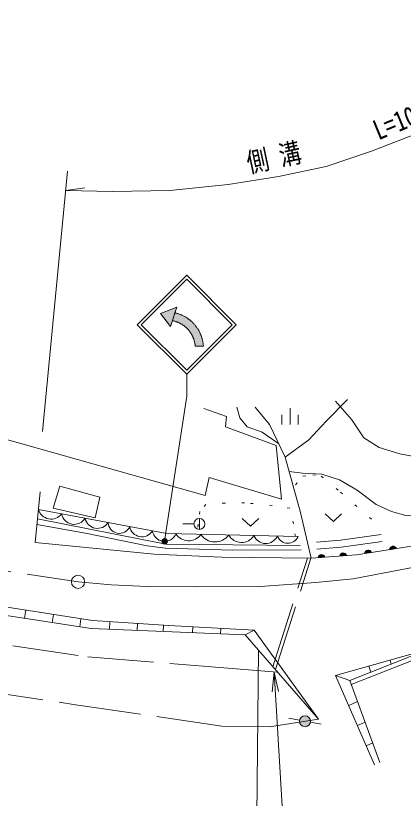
# Model space of a CAD drawing. Units: millimetres, scale not verified. Extents: x 40000 to 680000, y 20000 to 380000.
# Drawn here: x 447404 to 482673, y 241248 to 312409 of the extents above; entities that cross this region are included whole.
import ezdxf
from ezdxf.enums import TextEntityAlignment as Align

# ---------------------------------------------------------------- set-up
doc = ezdxf.new("R2010")
doc.units = ezdxf.units.MM
doc.header["$LTSCALE"] = 1000
for name, pattern in [('CHAIN', [18.5, 12, -1.5, 3.5, -1.5]), ('DASHED', [7.5, 6, -1.5]), ('DOTTED', [1.75, 0.25, -1.5])]:
    doc.linetypes.add(name, pattern=pattern)
for name, color, linetype, lineweight in [('M-BGD', 7, 'Continuous', 13), ('M-BMK', 2, 'CHAIN', 13), ('M-BMK-ROW', 30, 'Continuous', 13), ('M-BMK-SRVR', 3, 'Continuous', 13), ('M-STR-HTXT', 7, 'Continuous', 13), ('M-STR-STRC', 7, 'Continuous', 13)]:
    doc.layers.add(name, color=color, linetype=linetype, lineweight=lineweight)
doc.styles.add('ＭＳ ゴシック', font='')
doc.styles.get('ＭＳ ゴシック').set_extended_font_data('MS Gothic')

# ---------------------------------------------------------------- blocks, each defined once
blk = doc.blocks.new('open_arrow')
at = {"color": 0, "linetype": 'Continuous', "lineweight": -2}
blk.add_lwpolyline([(7.5, 1.25), (0, 0), (7.5, -1.25)], dxfattribs=at)

msp = doc.modelspace()

# ---------------------------------------------------------------- hatches: boundary and pattern name
at = {"layer": 'M-BGD'}
for points in [[(482035, 263952), (481417, 263855, -0.84072)], [(475540, 263172), (474916, 263126, -0.84072)], [(477506, 263317), (476882, 263271, -0.84072)], [(479778, 263598), (479160, 263501, -0.84072)], [(473237, 248346, -1), (474222, 248169, -0.41421), (473641, 247765, -0.41421)]]:
    msp.add_hatch(color=256, dxfattribs=at).paths.add_polyline_path(points)
at = {"layer": 'M-STR-HTXT'}
msp.add_hatch(color=256, dxfattribs=at).paths.add_polyline_path([(461158, 264763, -0.41421), (461104, 264414, -0.41421), (460754, 264468, -1)])
at = {"layer": 'M-STR-STRC'}
for points in [[(461893, 285389), (462059, 285908), (460589, 285344), (461501, 284160), (461666, 284679), (461666, 284679)], [(461897, 285402), (461897, 285402), (462059, 285908), (460589, 285344), (461501, 284160), (461666, 284679), (461666, 284679)], [(463798, 284177), (463762, 284223), (463725, 284268), (463688, 284312), (463650, 284356), (463611, 284399), (463571, 284441), (463530, 284483), (463489, 284524), (463447, 284564), (463405, 284603), (463361, 284642), (463317, 284680), (463273, 284717), (463228, 284754), (463182, 284789), (463135, 284824), (463088, 284858), (463040, 284891), (462992, 284923), (462943, 284955), (462894, 284985), (462844, 285015), (462794, 285044), (462743, 285072), (462691, 285099), (462640, 285125), (462587, 285150), (462535, 285175), (462482, 285198), (462428, 285221), (462374, 285242), (462320, 285263), (462265, 285283), (462210, 285301), (462155, 285319), (462099, 285336), (462043, 285352), (461987, 285366), (461931, 285380), (461893, 285389), (461666, 284679), (461671, 284678), (461715, 284669), (461759, 284659), (461803, 284648), (461846, 284637), (461890, 284625), (461933, 284612), (461976, 284598), (462019, 284583), (462061, 284568), (462103, 284552), (462145, 284535), (462187, 284518), (462228, 284500), (462269, 284481), (462310, 284461), (462350, 284441), (462390, 284420), (462429, 284398), (462469, 284376), (462507, 284353), (462546, 284329), (462584, 284305), (462621, 284279), (462658, 284254), (462695, 284227), (462731, 284200), (462767, 284173), (462802, 284145), (462837, 284116), (462871, 284086), (462905, 284056), (462938, 284025), (462970, 283994), (463002, 283963), (463034, 283930), (463065, 283897), (463095, 283864), (463125, 283830), (463154, 283796), (463182, 283761), (463210, 283725), (463238, 283689), (463264, 283653), (463290, 283616), (463316, 283579), (463341, 283541), (463365, 283503), (463388, 283464), (463411, 283425), (463433, 283386), (463454, 283346), (463475, 283306), (463495, 283265), (463514, 283225), (463533, 283183), (463550, 283142), (463567, 283100), (463584, 283058), (463599, 283016), (463614, 282973), (463628, 282930), (463642, 282887), (463654, 282844), (463666, 282800), (463677, 282757), (463688, 282713), (463697, 282669), (463706, 282624), (463714, 282580), (463721, 282535), (463728, 282491), (463733, 282446), (463738, 282401), (463742, 282356), (464486, 282357), (464481, 282415), (464476, 282473), (464470, 282531), (464463, 282588), (464454, 282646), (464445, 282703), (464435, 282760), (464424, 282817), (464411, 282874), (464398, 282931), (464384, 282987), (464369, 283043), (464352, 283099), (464335, 283154), (464317, 283209), (464298, 283264), (464278, 283319), (464257, 283373), (464235, 283427), (464212, 283480), (464188, 283533), (464164, 283585), (464138, 283638), (464111, 283689), (464084, 283740), (464056, 283791), (464026, 283841), (463996, 283891), (463965, 283940), (463934, 283989), (463901, 284037), (463867, 284084), (463833, 284131)]]:
    msp.add_hatch(color=256, dxfattribs=at).paths.add_polyline_path(points)

# ---------------------------------------------------------------- linework, layer by layer
at = {"layer": 'M-BGD'}
for p, q in [((471618, 275230), (471618, 276130)), ((472368, 275230), (472368, 276730)), ((473118, 275230), (473118, 276130)), ((463621, 266199), (462621, 266207)), ((464121, 266699), (464121, 265699)), ((476882, 263271), (477506, 263317)), ((479160, 263501), (479778, 263598)), ((481417, 263855), (482035, 263952)), ((474916, 263126), (475540, 263172)), ((448335, 258362), (448222, 257624)), ((450833, 257972), (450721, 257241)), ((453346, 257579), (453235, 256856)), ((455972, 257310), (455943, 256627)), ((458497, 257141), (458471, 256522)), ((460857, 256983), (460834, 256424)), ((463509, 256838), (463488, 256313)), ((466060, 256705), (466039, 256207)), ((469113, 256546), (468288, 256114)), ((481571, 253455), (481470, 253815)), ((479700, 252719), (479544, 253275)), ((477802, 251972), (476515, 252427)), ((477802, 251972), (480536, 244512)), ((478509, 250043), (477707, 249693)), ((473237, 248346), (472253, 248523)), ((474222, 248169), (475206, 247992)), ((479198, 248162), (478506, 247860)), ((479888, 246281), (479305, 246027))]:
    msp.add_line(p, q, dxfattribs=at)
at = {"layer": 'M-BGD', "linetype": 'DASHED'}
for p, q in [((470802, 253218), (473941, 263083)), ((471032, 252952), (474255, 263080))]:
    msp.add_line(p, q, dxfattribs=at)
at = {"layer": 'M-BGD'}
for points in [[(439928, 279577), (439033, 276002), (464646, 268787), (465001, 270425), (471587, 268451), (471117, 273315), (466484, 275013), (466579, 275970), (464510, 276690)], [(348893, 270071), (350104, 278150), (356919, 275163), (369452, 271398), (389154, 267508), (401752, 265643), (454396, 257415), (461328, 256952), (469113, 256546), (474947, 248443), (468288, 256114), (454281, 256696), (390583, 266452), (369276, 270793), (356672, 274623), (356919, 275163)], [(476498, 277350), (477989, 275661), (479082, 274039), (480473, 273145), (482362, 272582), (485111, 272053), (488722, 271655), (492665, 271324), (495912, 271258)], [(471335, 273493), (469824, 274545), (468480, 275015), (467797, 275854), (467540, 276805)], [(472282, 270969), (473511, 270812), (475247, 270707), (476864, 270208), (478474, 269259), (480191, 267966), (481587, 267313), (482884, 266950), (484698, 266865), (487602, 267197), (491242, 267883), (497797, 269249)], [(449640, 269109), (449176, 264504), (459993, 263456), (466160, 263176), (474281, 263079), (478410, 263383), (483590, 264196), (484428, 264373)], [(449478, 267507), (461161, 265313), (473100, 265045)], [(475561, 267107), (476311, 266407), (477061, 267107)], [(449342, 266154), (453923, 265333), (459369, 264213), (461023, 263989), (467149, 263815), (473381, 263840)], [(449394, 266671), (461053, 264371), (473288, 264238)], [(468014, 266688), (468764, 265988), (469514, 266688)], [(474757, 264540), (476954, 264718), (480645, 265245)], [(474809, 263901), (477025, 264080), (480735, 264610)], [(491461, 256375), (484983, 254799), (477802, 251972)], [(491556, 255986), (485104, 254417), (477940, 251596)], [(480054, 244307), (476515, 252427), (484983, 254799)]]:
    msp.add_lwpolyline(points, dxfattribs=at)
at = {"layer": 'M-BGD', "linetype": 'DOTTED'}
for points in [[(472847, 269748), (473541, 270555), (474424, 270658), (475200, 270539), (476949, 269092), (479821, 266576)], [(472853, 265051), (472674, 266196), (472344, 267625), (470750, 267864), (468235, 268118), (466438, 268096), (464701, 267969), (464155, 267325), (463994, 266162), (463973, 265250)]]:
    msp.add_lwpolyline(points, dxfattribs=at)
at = {"layer": 'M-BGD'}
msp.add_lwpolyline([(451423, 269642), (450832, 267636), (454634, 266745), (455075, 268625)], close=True, dxfattribs=at)
at = {"layer": 'M-BGD', "linetype": 'DASHED'}
for points in [[(395507, 263054), (399805, 262272), (413370, 260385), (432306, 257324), (453966, 254105), (465217, 253203), (471245, 252708)], [(395523, 257159), (401297, 256325), (419242, 254404), (436532, 252210), (452836, 249759), (466167, 247818), (470501, 247765), (474947, 248443)]]:
    msp.add_lwpolyline(points, dxfattribs=at)
at = {"layer": 'M-BGD'}
for centre in [(464121, 266199), (473730, 248257)]:
    msp.add_circle(centre, 500, dxfattribs=at)
for centre, radius, start, end in [((450631, 267840), 1200, 196.09273, 322.63938), ((452730, 267323), 1165, 190.44768, 328.28445), ((454852, 266949), 1156, 191.90242, 326.82968), ((456843, 266366), 1025, 182.75938, 335.97275), ((458889, 266158), 1129, 190.67744, 328.05467), ((460956, 265739), 1124, 189.1785, 336.69185), ((463138, 266028), 1364, 212.5101, 324.91669), ((465538, 266095), 1540, 213.54199, 323.88477), ((467944, 265852), 1339, 209.76352, 327.66326), ((470154, 265584), 1168, 202.55686, 334.86992), ((472165, 265466), 1025, 201.63996, 335.7868), ((481735, 263850), 318, 18.81115, 179.02888), ((475232, 263095), 318, 14.09855, 174.31628), ((477198, 263239), 318, 14.09855, 174.31628), ((479477, 263495), 318, 18.81115, 179.02888)]:
    msp.add_arc(centre, radius, start, end, dxfattribs=at)
at = {"layer": 'M-BMK'}
msp.add_lwpolyline([(303651, 307361), (354694, 280617), (357388, 279538), (360674, 278280), (364313, 276916), (369721, 275252), (374399, 273834), (379222, 272535), (383530, 271549), (389120, 270539), (393578, 269904), (453077, 260939), (456090, 260649), (459368, 260508), (463795, 260465), (469652, 260510), (474717, 260870), (478093, 261219), (500135, 265381)], dxfattribs=at)
at = {"layer": 'M-BMK-ROW'}
for points in [[(474281, 263079), (473303, 267248), (471928, 272262), (470488, 275250), (469187, 276827)], [(471928, 272262), (474060, 273839), (475666, 275555), (477604, 277519)]]:
    msp.add_lwpolyline(points, dxfattribs=at)
at = {"layer": 'M-BMK-SRVR'}
msp.add_circle((453077, 260939), 600, dxfattribs=at)
at = {"layer": 'M-STR-HTXT'}
for p, q in [((452133, 298270), (449838, 274598)), ((451961, 296502), (453713, 296756)), ((460956, 264616), (462966, 277811)), ((469196, 226728), (469494, 254724))]:
    msp.add_line(p, q, dxfattribs=at)
for points in [[(451961, 296502), (456210, 296422), (461424, 296519), (466724, 297062), (471316, 297799), (475654, 298703), (479787, 300081), (484239, 301820), (488137, 303754), (490890, 305352), (494271, 307677), (496732, 309900), (499058, 312409)], [(470922, 252734), (472793, 221276), (436005, 221276)]]:
    msp.add_lwpolyline(points, dxfattribs=at)
msp.add_circle((460956, 264616), 250, dxfattribs=at)
at = {"layer": 'M-STR-STRC'}
for p, q in [((458466, 284311), (462966, 288811)), ((458819, 284311), (462966, 288457)), ((467466, 284311), (462966, 288811)), ((467112, 284311), (462966, 288457)), ((462059, 285908), (460589, 285344)), ((461501, 284160), (462059, 285908)), ((460589, 285344), (461501, 284160)), ((458466, 284311), (462966, 279810)), ((458819, 284311), (462966, 280164)), ((462966, 280164), (467112, 284311)), ((462966, 279811), (467466, 284311)), ((464486, 282357), (463742, 282356)), ((462966, 279810), (462966, 277811))]:
    msp.add_line(p, q, dxfattribs=at)
for points in [[(462059, 285908), (460589, 285344), (461501, 284160)], [(462059, 285908), (460589, 285344), (461501, 284160)], [(461893, 285389), (462059, 285908), (460589, 285344), (461501, 284160), (461666, 284679)], [(461893, 285389), (461666, 284679), (461666, 284679), (461671, 284678), (461715, 284669), (461759, 284659), (461803, 284648), (461846, 284637), (461890, 284625), (461933, 284612), (461976, 284598), (462019, 284583), (462061, 284568), (462103, 284552), (462145, 284535), (462187, 284518), (462228, 284500), (462269, 284481), (462310, 284461), (462350, 284441), (462390, 284420), (462429, 284398), (462469, 284376), (462507, 284353), (462546, 284329), (462584, 284305), (462621, 284279), (462658, 284254), (462695, 284227), (462731, 284200), (462767, 284173), (462802, 284145), (462837, 284116), (462871, 284086), (462905, 284056), (462938, 284025), (462970, 283994), (463002, 283963), (463034, 283930), (463065, 283897), (463095, 283864), (463125, 283830), (463154, 283796), (463182, 283761), (463210, 283725), (463238, 283689), (463264, 283653), (463290, 283616), (463316, 283579), (463341, 283541), (463365, 283503), (463388, 283464), (463411, 283425), (463433, 283386), (463454, 283346), (463475, 283306), (463495, 283265), (463514, 283225), (463533, 283183), (463550, 283142), (463567, 283100), (463584, 283058), (463599, 283016), (463614, 282973), (463628, 282930), (463642, 282887), (463654, 282844), (463666, 282800), (463677, 282757), (463688, 282713), (463697, 282669), (463706, 282624), (463714, 282580), (463721, 282535), (463728, 282491), (463733, 282446), (463738, 282401), (463742, 282356), (463742, 282356), (464486, 282357), (464486, 282357), (464481, 282415), (464476, 282473), (464470, 282531), (464463, 282588), (464454, 282646), (464445, 282703), (464435, 282760), (464424, 282817), (464411, 282874), (464398, 282931), (464384, 282987), (464369, 283043), (464352, 283099), (464335, 283154), (464317, 283209), (464298, 283264), (464278, 283319), (464257, 283373), (464235, 283427), (464212, 283480), (464188, 283533), (464164, 283585), (464138, 283638), (464111, 283689), (464084, 283740), (464056, 283791), (464026, 283841), (463996, 283891), (463965, 283940), (463934, 283989), (463901, 284037), (463867, 284084), (463833, 284131), (463798, 284177), (463762, 284223), (463725, 284268), (463688, 284312), (463650, 284356), (463611, 284399), (463571, 284441), (463530, 284483), (463489, 284524), (463447, 284564), (463405, 284603), (463361, 284642), (463317, 284680), (463273, 284717), (463228, 284754), (463182, 284789), (463135, 284824), (463088, 284858), (463040, 284891), (462992, 284923), (462943, 284955), (462894, 284985), (462844, 285015), (462794, 285044), (462743, 285072), (462691, 285099), (462640, 285125), (462587, 285150), (462535, 285175), (462482, 285198), (462428, 285221), (462374, 285242), (462320, 285263), (462265, 285283), (462210, 285301), (462155, 285319), (462099, 285336), (462043, 285352), (461987, 285366), (461931, 285380)]]:
    msp.add_lwpolyline(points, close=True, dxfattribs=at)

# ---------------------------------------------------------------- block references
at = {"layer": 'M-STR-HTXT', "xscale": 240, "yscale": 240, "rotation": 273.4}
msp.add_blockref('open_arrow', (470922, 252734), dxfattribs=at)

# ---------------------------------------------------------------- texts
at = {"layer": 'M-STR-HTXT', "style": 'ＭＳ ゴシック', "width": 0.8}
for s, rotation, p in [('L=105.0', 22.364, (483840, 301882)), ('側 溝', 12.152, (471200, 298091))]:
    msp.add_text(s, height=1833, rotation=rotation, dxfattribs=at).set_placement(p, align=Align.BOTTOM_CENTER)

doc.saveas('drawing.dxf')
